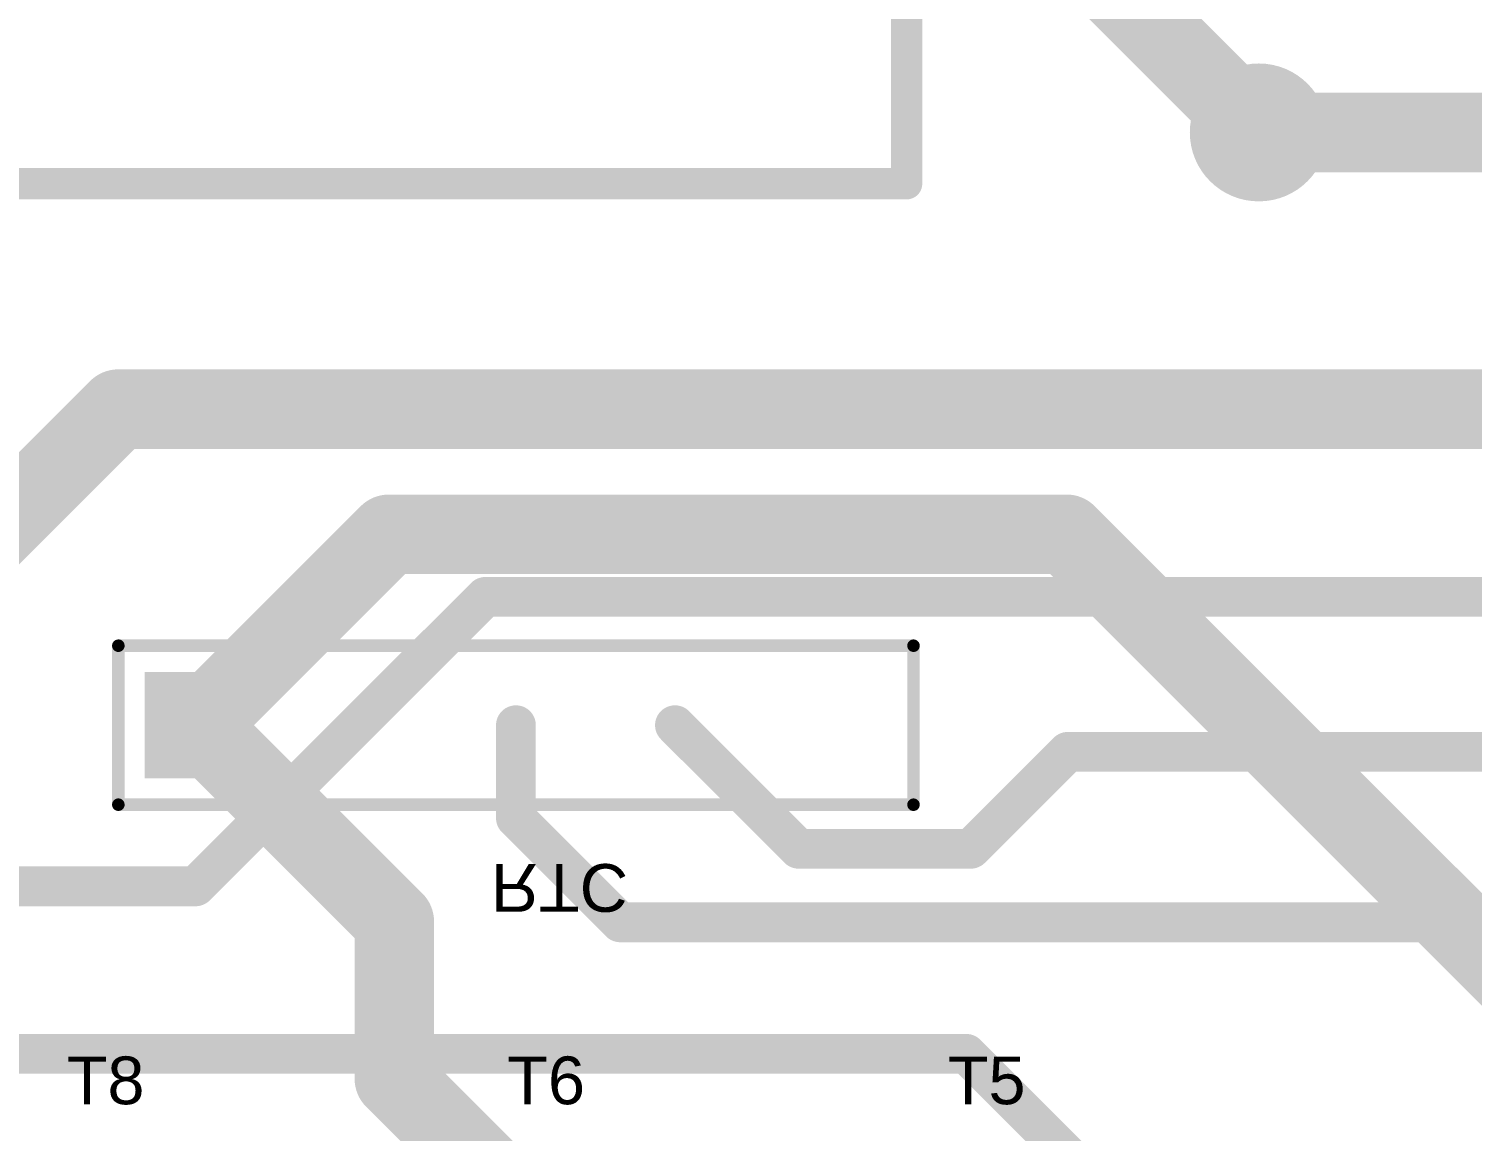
# Model space of a CAD drawing. Header units: millimetres. Extents: x 1.01 to 4.67, y 1.28 to 5.
# Drawn here: x 2.752 to 3.66, y 2.345 to 3.038 of the extents above; entities that cross this region are included whole.
import ezdxf

# ---------------------------------------------------------------- set-up
doc = ezdxf.new("R2010")
doc.units = ezdxf.units.MM
doc.header["$MEASUREMENT"] = 0
for name, color, linetype in [('BottomLayer', 5, 'Continuous'), ('BottomOverlay', 54, 'Continuous'), ('BottomSolder', 6, 'Continuous'), ('MultiLayer', 9, 'Continuous'), ('PadHoleLayer', 156, 'Continuous'), ('TopLayer', 1, 'Continuous'), ('TopOverlay', 2, 'Continuous'), ('TopSolder', 216, 'Continuous')]:
    doc.layers.add(name, color=color, linetype=linetype)
doc.styles.add('Arial', font='arial.ttf', dxfattribs={"height": 0.2})

# ---------------------------------------------------------------- blocks, each defined once
blk = doc.blocks.new('TRANSFO_7')
at = {"layer": 'TopOverlay', "const_width": 0.019685}
for points in [[(-0.496063, 1.3720472), (-0.496063, -0.2893701)], [(-0.496063, -0.2893701), (1.480315, -0.2893701)]]:
    blk.add_lwpolyline(points, dxfattribs=at)
at = {"layer": 'TopOverlay', "const_width": 0.0098425}
blk.add_lwpolyline([(-0.5009842, -0.2893701, 1), (-0.4911418, -0.2893701, 1)], format="xyb", close=True, dxfattribs=at)
blk.add_lwpolyline([(-0.5009842, -0.2893701, 1), (-0.4911418, -0.2893701, 1)], format="xyb", close=True, dxfattribs=at)
blk = doc.blocks.new('HDR1X5_B_16')
at = {"layer": 'BottomLayer'}
blk.add_hatch(color=5, dxfattribs=at).paths.add_polyline_path([(-0.02952755000000001, 0.02952754999999999), (0.02952754999999999, 0.02952755000000001), (0.02952755000000001, -0.02952754999999999), (-0.02952754999999999, -0.02952755000000001)])
h = blk.add_hatch(color=5, dxfattribs=at)
edge = h.paths.add_edge_path()
edge.add_arc((0.1, 0), 0.0295275, 0, 360)
h = blk.add_hatch(color=5, dxfattribs=at)
edge = h.paths.add_edge_path()
edge.add_arc((0.2, 0), 0.0295275, 0, 360)
h = blk.add_hatch(color=5, dxfattribs=at)
edge = h.paths.add_edge_path()
edge.add_arc((0.3, 0), 0.0295275, 0, 360)
h = blk.add_hatch(color=5, dxfattribs=at)
edge = h.paths.add_edge_path()
edge.add_arc((0.4, 0), 0.0295275, 0, 360)
at = {"layer": 'BottomSolder'}
blk.add_hatch(color=6, dxfattribs=at).paths.add_polyline_path([(-0.03352755, 0.03352755), (0.03352755, 0.03352755), (0.03352755, -0.03352755), (-0.03352755, -0.03352755)])
h = blk.add_hatch(color=6, dxfattribs=at)
edge = h.paths.add_edge_path()
edge.add_arc((0.1, 0), 0.0335275, 0, 360)
h = blk.add_hatch(color=6, dxfattribs=at)
edge = h.paths.add_edge_path()
edge.add_arc((0.2, 0), 0.0335275, 0, 360)
h = blk.add_hatch(color=6, dxfattribs=at)
edge = h.paths.add_edge_path()
edge.add_arc((0.3, 0), 0.0335275, 0, 360)
h = blk.add_hatch(color=6, dxfattribs=at)
edge = h.paths.add_edge_path()
edge.add_arc((0.4, 0), 0.0335275, 0, 360)
at = {"layer": 'MultiLayer'}
blk.add_hatch(color=9, dxfattribs=at).paths.add_polyline_path([(-0.02952755000000001, 0.02952754999999999), (0.02952754999999999, 0.02952755000000001), (0.02952755000000001, -0.02952754999999999), (-0.02952754999999999, -0.02952755000000001)])
h = blk.add_hatch(color=9, dxfattribs=at)
edge = h.paths.add_edge_path()
edge.add_arc((0.1, 0), 0.0295275, 0, 360)
h = blk.add_hatch(color=9, dxfattribs=at)
edge = h.paths.add_edge_path()
edge.add_arc((0.2, 0), 0.0295275, 0, 360)
h = blk.add_hatch(color=9, dxfattribs=at)
edge = h.paths.add_edge_path()
edge.add_arc((0.3, 0), 0.0295275, 0, 360)
h = blk.add_hatch(color=9, dxfattribs=at)
edge = h.paths.add_edge_path()
edge.add_arc((0.4, 0), 0.0295275, 0, 360)
at = {"layer": 'PadHoleLayer'}
h = blk.add_hatch(color=156, dxfattribs=at)
edge = h.paths.add_edge_path()
edge.add_arc((0, 0), 0.0177165, 0, 360)
h = blk.add_hatch(color=156, dxfattribs=at)
edge = h.paths.add_edge_path()
edge.add_arc((0.1, 0), 0.0177165, 0, 360)
h = blk.add_hatch(color=156, dxfattribs=at)
edge = h.paths.add_edge_path()
edge.add_arc((0.2, 0), 0.0177165, 0, 360)
h = blk.add_hatch(color=156, dxfattribs=at)
edge = h.paths.add_edge_path()
edge.add_arc((0.3, 0), 0.0177165, 0, 360)
h = blk.add_hatch(color=156, dxfattribs=at)
edge = h.paths.add_edge_path()
edge.add_arc((0.4, 0), 0.0177165, 0, 360)
at = {"layer": 'TopLayer'}
blk.add_hatch(color=1, dxfattribs=at).paths.add_polyline_path([(-0.02952755000000001, 0.02952754999999999), (0.02952754999999999, 0.02952755000000001), (0.02952755000000001, -0.02952754999999999), (-0.02952754999999999, -0.02952755000000001)])
h = blk.add_hatch(color=1, dxfattribs=at)
edge = h.paths.add_edge_path()
edge.add_arc((0.1, 0), 0.0295275, 0, 360)
h = blk.add_hatch(color=1, dxfattribs=at)
edge = h.paths.add_edge_path()
edge.add_arc((0.2, 0), 0.0295275, 0, 360)
h = blk.add_hatch(color=1, dxfattribs=at)
edge = h.paths.add_edge_path()
edge.add_arc((0.3, 0), 0.0295275, 0, 360)
h = blk.add_hatch(color=1, dxfattribs=at)
edge = h.paths.add_edge_path()
edge.add_arc((0.4, 0), 0.0295275, 0, 360)
at = {"layer": 'TopSolder'}
blk.add_hatch(color=216, dxfattribs=at).paths.add_polyline_path([(-0.03352755, 0.03352755), (0.03352755, 0.03352755), (0.03352755, -0.03352755), (-0.03352755, -0.03352755)])
h = blk.add_hatch(color=216, dxfattribs=at)
edge = h.paths.add_edge_path()
edge.add_arc((0.1, 0), 0.0335275, 0, 360)
h = blk.add_hatch(color=216, dxfattribs=at)
edge = h.paths.add_edge_path()
edge.add_arc((0.2, 0), 0.0335275, 0, 360)
h = blk.add_hatch(color=216, dxfattribs=at)
edge = h.paths.add_edge_path()
edge.add_arc((0.3, 0), 0.0335275, 0, 360)
h = blk.add_hatch(color=216, dxfattribs=at)
edge = h.paths.add_edge_path()
edge.add_arc((0.4, 0), 0.0335275, 0, 360)
at = {"layer": 'BottomOverlay', "const_width": 0.007874}
for points in [[(-0.05, -0.05), (-0.05, 0.05)], [(-0.05, 0.05), (0.45, 0.05)], [(0.45, -0.05), (0.45, 0.05)], [(-0.05, -0.05), (0.45, -0.05)]]:
    blk.add_lwpolyline(points, dxfattribs=at)
at = {"layer": 'BottomOverlay', "const_width": 0.003937}
for points in [[(-0.0519685, 0.05, 1), (-0.0480315, 0.05, 1)], [(-0.0519685, 0.05, 1), (-0.0480315, 0.05, 1)], [(0.4480315, 0.05, 1), (0.4519685, 0.05, 1)], [(0.4480315, 0.05, 1), (0.4519685, 0.05, 1)], [(-0.0519685, -0.05, 1), (-0.0480315, -0.05, 1)], [(-0.0519685, -0.05, 1), (-0.0480315, -0.05, 1)], [(0.4480315, -0.05, 1), (0.4519685, -0.05, 1)], [(0.4480315, -0.05, 1), (0.4519685, -0.05, 1)]]:
    blk.add_lwpolyline(points, format="xyb", close=True, dxfattribs=at)
blk = doc.blocks.new('DO_41_34')
at = {"layer": 'BottomLayer'}
h = blk.add_hatch(color=5, dxfattribs=at)
edge = h.paths.add_edge_path()
edge.add_arc((-0.2059055, 0), 0.0393701, 0, 360)
blk.add_hatch(color=5, dxfattribs=at).paths.add_polyline_path([(0.1665354, 0.0393701), (0.2452756, 0.0393701), (0.2452756, -0.0393701), (0.1665354, -0.0393701)])
at = {"layer": 'BottomSolder'}
h = blk.add_hatch(color=6, dxfattribs=at)
edge = h.paths.add_edge_path()
edge.add_arc((-0.2059055, 0), 0.0433701, 0, 360)
blk.add_hatch(color=6, dxfattribs=at).paths.add_polyline_path([(0.1625354, 0.0433701), (0.2492756, 0.0433701), (0.2492756, -0.0433701), (0.1625354, -0.0433701)])
at = {"layer": 'MultiLayer'}
h = blk.add_hatch(color=9, dxfattribs=at)
edge = h.paths.add_edge_path()
edge.add_arc((-0.2059055, 0), 0.0393701, 0, 360)
blk.add_hatch(color=9, dxfattribs=at).paths.add_polyline_path([(0.1665354, 0.0393701), (0.2452756, 0.0393701), (0.2452756, -0.0393701), (0.1665354, -0.0393701)])
at = {"layer": 'PadHoleLayer'}
h = blk.add_hatch(color=156, dxfattribs=at)
edge = h.paths.add_edge_path()
edge.add_arc((-0.2059055, 0), 0.023622, 0, 360)
h = blk.add_hatch(color=156, dxfattribs=at)
edge = h.paths.add_edge_path()
edge.add_arc((0.2059055, 0), 0.023622, 0, 360)
at = {"layer": 'TopLayer'}
h = blk.add_hatch(color=1, dxfattribs=at)
edge = h.paths.add_edge_path()
edge.add_arc((-0.2059055, 0), 0.0393701, 0, 360)
blk.add_hatch(color=1, dxfattribs=at).paths.add_polyline_path([(0.1665354, 0.0393701), (0.2452756, 0.0393701), (0.2452756, -0.0393701), (0.1665354, -0.0393701)])
at = {"layer": 'TopOverlay'}
blk.add_hatch(color=2, dxfattribs=at).paths.add_polyline_path([(0.0767717, -0.0551201), (0.1082677, -0.0551201), (0.1082677, 0.0551161), (0.0767717, 0.0551161)])
at = {"layer": 'TopSolder'}
h = blk.add_hatch(color=216, dxfattribs=at)
edge = h.paths.add_edge_path()
edge.add_arc((-0.2059055, 0), 0.0433701, 0, 360)
blk.add_hatch(color=216, dxfattribs=at).paths.add_polyline_path([(0.1625354, 0.0433701), (0.2492756, 0.0433701), (0.2492756, -0.0433701), (0.1625354, -0.0433701)])
at = {"layer": 'TopOverlay', "const_width": 0.007874}
for points in [[(-0.1043307, 0.0551181), (-0.1043307, -0.0551181)], [(-0.1043307, 0.0551181), (0.1043307, 0.0551181)], [(-0.1043307, -0.0551181), (0.1043307, -0.0551181)]]:
    blk.add_lwpolyline(points, dxfattribs=at)
at = {"layer": 'TopOverlay', "const_width": 0.003937}
for points in [[(-0.1062992, 0.0551181, 1), (-0.1023622, 0.0551181, 1)], [(-0.1062992, 0.0551181, 1), (-0.1023622, 0.0551181, 1)], [(0.1023622, 0.0551181, 1), (0.1062992, 0.0551181, 1)], [(-0.1062992, -0.0551181, 1), (-0.1023622, -0.0551181, 1)], [(-0.1062992, -0.0551181, 1), (-0.1023622, -0.0551181, 1)], [(0.1023622, -0.0551181, 1), (0.1062992, -0.0551181, 1)]]:
    blk.add_lwpolyline(points, format="xyb", close=True, dxfattribs=at)

msp = doc.modelspace()

# ---------------------------------------------------------------- linework, layer by layer
at = {"layer": 'BottomLayer', "const_width": 0.05}
for points in [[(3.3001969, 3.198622), (3.5255905, 2.9732284)], [(3.5255905, 2.9732284), (3.5255906, 2.9732285)], [(3.5255906, 2.9732285), (3.7253938, 2.9732285)], [(2.8584646, 2.6003937), (2.9785433, 2.7204724)], [(2.9785433, 2.7204724), (3.4047519, 2.7204724)], [(3.4047519, 2.7204724), (3.6951062, 2.4301181)], [(2.8584646, 2.6003937), (2.982006, 2.4768523)], [(2.982006, 2.3780141), (2.982006, 2.4768523)], [(2.982006, 2.3780141), (3.1035059, 2.2565142)]]:
    msp.add_lwpolyline(points, dxfattribs=at)
at = {"layer": 'BottomLayer', "const_width": 0.025}
for points in [[(3.5130905, 2.9732284, 1), (3.5380905, 2.9732284, 1)], [(3.5130905, 2.9732284, 1), (3.5380905, 2.9732284, 1)], [(3.5130906, 2.9732285, 1), (3.5380906, 2.9732285, 1)], [(3.5130906, 2.9732285, 1), (3.5380906, 2.9732285, 1)], [(2.9660433, 2.7204724, 1), (2.9910433, 2.7204724, 1)], [(2.9660433, 2.7204724, 1), (2.9910433, 2.7204724, 1)], [(3.3922519, 2.7204724, 1), (3.4172519, 2.7204724, 1)], [(3.3922519, 2.7204724, 1), (3.4172519, 2.7204724, 1)], [(2.8459646, 2.6003937, 1), (2.8709646, 2.6003937, 1)], [(2.8459646, 2.6003937, 1), (2.8709646, 2.6003937, 1)], [(2.969506, 2.4768523, 1), (2.994506, 2.4768523, 1)], [(2.969506, 2.4768523, 1), (2.994506, 2.4768523, 1)], [(2.969506, 2.3780141, 1), (2.994506, 2.3780141, 1)], [(2.969506, 2.3780141, 1), (2.994506, 2.3780141, 1)]]:
    msp.add_lwpolyline(points, format="xyb", close=True, dxfattribs=at)
at = {"layer": 'TopLayer'}
for points, const_width in [([(2.2371692, 2.2279708), (2.8084108, 2.7992125)], 0.05), ([(2.8084108, 2.7992125), (4.2330708, 2.7992126)], 0.05), ([(2.9584646, 2.6003937), (3.0391733, 2.6811024)], 0.025), ([(3.0391733, 2.6811024), (4.0458105, 2.6811024)], 0.025), ([(2.8570866, 2.4990157), (2.9584646, 2.6003937)], 0.025), ([(3.0584646, 2.5419291), (3.0584646, 2.6003937)], 0.025), ([(3.1584646, 2.6003937), (3.2362205, 2.5226378)], 0.025), ([(3.3444882, 2.5226378), (3.4055117, 2.5836613)], 0.025), ([(3.4055117, 2.5836613), (4.0935041, 2.5836614)], 0.025), ([(3.0584646, 2.5419291), (3.1240157, 2.476378)], 0.025), ([(3.2362205, 2.5226378), (3.3444882, 2.5226378)], 0.025), ([(2.6555118, 2.4990157), (2.8570866, 2.4990157)], 0.025), ([(3.1240157, 2.476378), (4.1505904, 2.476378)], 0.025), ([(2.6486221, 2.3937008), (3.3416299, 2.3937008)], 0.025), ([(3.3416299, 2.3937008), (3.4788167, 2.256514)], 0.025)]:
    msp.add_lwpolyline(points, dxfattribs=dict(at, const_width=const_width))
for points, const_width in [([(2.7959108, 2.7992125, 1), (2.8209108, 2.7992125, 1)], 0.025), ([(2.7959108, 2.7992125, 1), (2.8209108, 2.7992125, 1)], 0.025), ([(3.0329233, 2.6811024, 1), (3.0454233, 2.6811024, 1)], 0.0125), ([(3.0329233, 2.6811024, 1), (3.0454233, 2.6811024, 1)], 0.0125), ([(2.9522146, 2.6003937, 1), (2.9647146, 2.6003937, 1)], 0.0125), ([(2.9522146, 2.6003937, 1), (2.9647146, 2.6003937, 1)], 0.0125), ([(3.0522146, 2.6003937, 1), (3.0647146, 2.6003937, 1)], 0.0125), ([(3.1522146, 2.6003937, 1), (3.1647146, 2.6003937, 1)], 0.0125), ([(3.3992617, 2.5836613, 1), (3.4117617, 2.5836613, 1)], 0.0125), ([(3.3992617, 2.5836613, 1), (3.4117617, 2.5836613, 1)], 0.0125), ([(3.0522146, 2.5419291, 1), (3.0647146, 2.5419291, 1)], 0.0125), ([(3.0522146, 2.5419291, 1), (3.0647146, 2.5419291, 1)], 0.0125), ([(3.2299705, 2.5226378, 1), (3.2424705, 2.5226378, 1)], 0.0125), ([(3.2299705, 2.5226378, 1), (3.2424705, 2.5226378, 1)], 0.0125), ([(3.3382382, 2.5226378, 1), (3.3507382, 2.5226378, 1)], 0.0125), ([(3.3382382, 2.5226378, 1), (3.3507382, 2.5226378, 1)], 0.0125), ([(2.8508366, 2.4990157, 1), (2.8633366, 2.4990157, 1)], 0.0125), ([(2.8508366, 2.4990157, 1), (2.8633366, 2.4990157, 1)], 0.0125), ([(3.1177657, 2.476378, 1), (3.1302657, 2.476378, 1)], 0.0125), ([(3.1177657, 2.476378, 1), (3.1302657, 2.476378, 1)], 0.0125), ([(3.3353799, 2.3937008, 1), (3.3478799, 2.3937008, 1)], 0.0125), ([(3.3353799, 2.3937008, 1), (3.3478799, 2.3937008, 1)], 0.0125)]:
    msp.add_lwpolyline(points, format="xyb", close=True, dxfattribs=dict(at, const_width=const_width))

# ---------------------------------------------------------------- block references
for name, p, rotation in [('TRANSFO_7', (3.0147638, 3.4370078), 90), ('DO_41_34', (3.5255905, 3.1791339), 90), ('HDR1X5_B_16', (2.8584646, 2.6003937), 360)]:
    msp.add_blockref(name, p, dxfattribs=dict(rotation=rotation))

# ---------------------------------------------------------------- texts
at = {"layer": 'BottomOverlay', "style": 'Arial', "text_generation_flag": 2}
msp.add_text('RTC', height=0.03, rotation=180, dxfattribs=at).set_placement((3.0426902, 2.5130266))
at = {"layer": 'TopOverlay', "style": 'Arial'}
for s, p in [('T8', (2.776, 2.362)), ('T6', (3.053, 2.362)), ('T5', (3.33, 2.362))]:
    msp.add_text(s, height=0.03, dxfattribs=at).set_placement(p)

doc.saveas('drawing.dxf')
